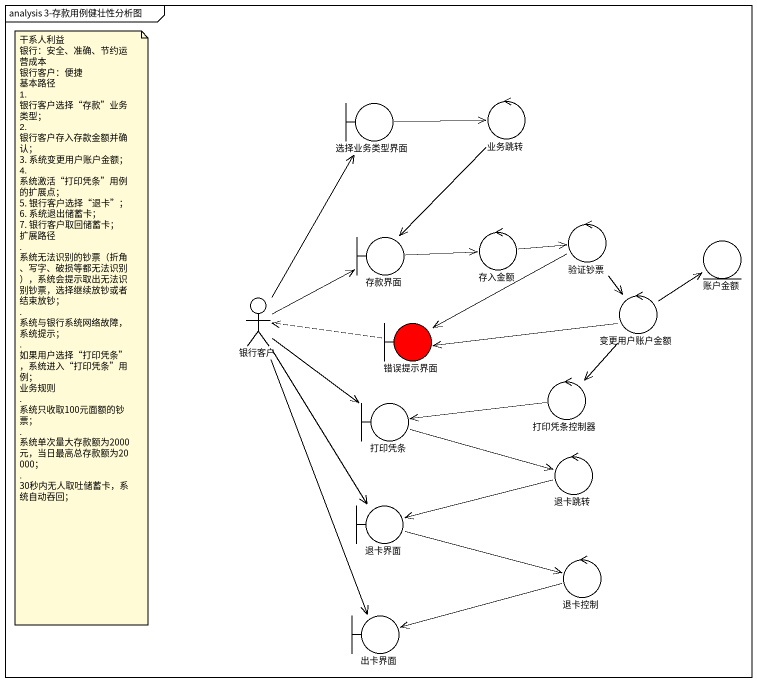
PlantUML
@startuml
mainframe analysis 3-存款用例健壮性分析图
boundary 选择业务类型界面
control 业务跳转
boundary 存款界面
control 存入金额
control 验证钞票
entity 账户金额
actor 银行客户
control 变更用户账户金额
boundary 错误提示界面 #FF0000
boundary 打印凭条
control 打印凭条控制器
control 退卡跳转
boundary 退卡界面
control 退卡控制
boundary 出卡界面
选择业务类型界面 -right-> 业务跳转
业务跳转 --> 存款界面
存款界面 -right-> 存入金额
存入金额 -right-> 验证钞票
验证钞票 --> 变更用户账户金额
验证钞票 -left-> 错误提示界面
银行客户 -up-> 选择业务类型界面
银行客户 -right-> 存款界面
银行客户 --> 打印凭条
银行客户 --> 退卡界面
银行客户 --> 出卡界面
变更用户账户金额 -up-> 账户金额
变更用户账户金额 -left-> 错误提示界面
变更用户账户金额 --> 打印凭条控制器
错误提示界面 .left.> 银行客户
打印凭条 -right-> 退卡跳转
打印凭条控制器 -left-> 打印凭条
退卡跳转 -left-> 退卡界面
退卡界面 -right-> 退卡控制
退卡控制 -left-> 出卡界面
note as N1
  干系人利益
  银行：安全、准确、节约运营成本
  银行客户：便捷
  基本路径
  1. 银行客户选择“存款”业务类型；
  2. 银行客户存入存款金额并确认；
  3. 系统变更用户账户金额；
  4. 系统激活“打印凭条”用例的扩展点；
  5. 银行客户选择“退卡”；
  6. 系统退出储蓄卡；
  7. 银行客户取回储蓄卡；
  扩展路径
  . 系统无法识别的钞票（折角、写字、破损等都无法识别），系统会提示取出无法识 别钞票，选择继续放钞或者结束放钞；
  . 系统与银行系统网络故障，系统提示；
  . 如果用户选择“打印凭条”，系统进入“打印凭条”用例；
  业务规则
  . 系统只收取100元面额的钞票；
  . 系统单次量大存款额为2000元，当日最高总存款额为20000；
  . 30秒内无人取吐储蓄卡，系统自动吞回；
end note
@enduml
